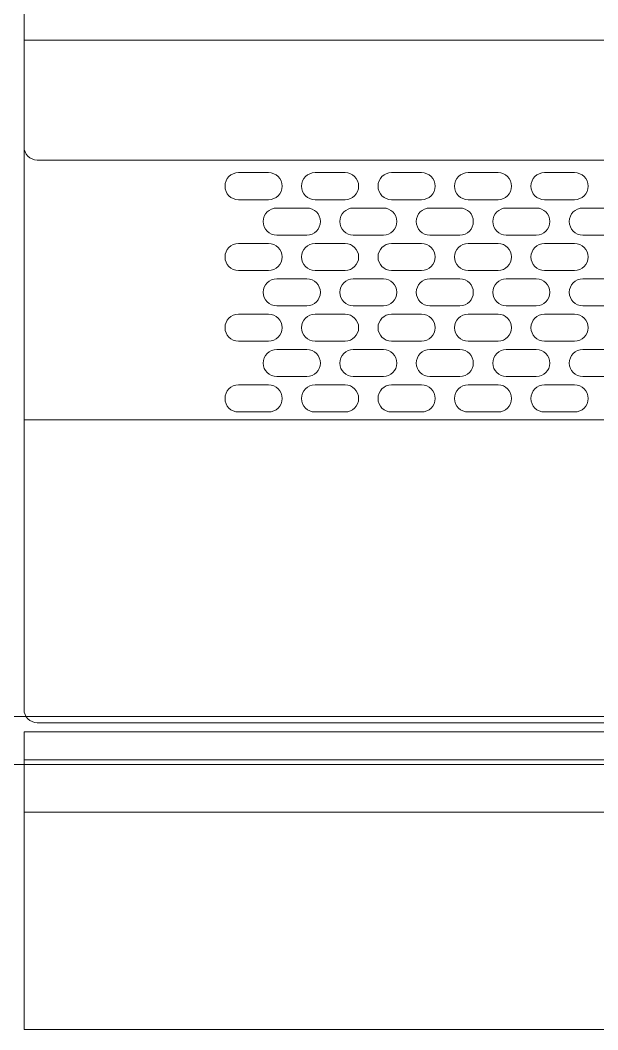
# Model space of a CAD drawing. Header units: millimetres. Extents: x -4490 to 177070, y -6118 to 72944.
# Drawn here: x 101960 to 102432, y 26727 to 27551 of the extents above; entities that cross this region are included whole.
import ezdxf

# ---------------------------------------------------------------- set-up
doc = ezdxf.new("R2010")
doc.units = ezdxf.units.MM
doc.layers.add('хендай', color=7, linetype='Continuous')

# ---------------------------------------------------------------- blocks, each defined once
blk = doc.blocks.new('A$C6A13667E')
at = {"lineweight": 9}
for points, knots in [([(2540.99, 2194.82), (2540.99, 2194.82), (2540.99, 1423.35), (2540.99, 1423.35), (2540.99, 1423.35), (2540.99, 1418), (2536.7, 1413.67), (2531.35, 1413.67), (2531.35, 1413.67), (2531.35, 1413.67), (1441.44, 1413.67), (1441.44, 1413.67), (1441.44, 1413.67), (1436.09, 1413.67), (1431.8, 1418), (1431.8, 1423.35), (1431.8, 1423.35), (1431.8, 1423.35), (1431.8, 2194.82), (1431.8, 2194.82), (1431.8, 2194.82), (1431.8, 2194.82), (2540.99, 2194.82), (2540.99, 2194.82)], [0, 0, 0, 0, 0.166667, 0.166667, 0.166667, 0.166667, 0.333333, 0.333333, 0.333333, 0.333333, 0.5, 0.5, 0.5, 0.5, 0.666667, 0.666667, 0.666667, 0.666667, 0.833333, 0.833333, 0.833333, 0.833333, 1, 1, 1, 1]), ([(2540.99, 1910.86), (2540.99, 1910.86), (2540.99, 1833.14), (2540.99, 1833.14), (2540.99, 1833.14), (2540.99, 1827.84), (2536.7, 1823.49), (2531.35, 1823.49), (2531.35, 1823.49), (2531.35, 1823.49), (1441.44, 1823.49), (1441.44, 1823.49), (1441.44, 1823.49), (1436.09, 1823.49), (1431.8, 1827.84), (1431.8, 1833.14), (1431.8, 1833.14), (1431.8, 1833.14), (1431.8, 1910.86), (1431.8, 1910.86), (1431.8, 1910.86), (1431.8, 1910.86), (2540.99, 1910.86), (2540.99, 1910.86)], [0, 0, 0, 0, 0.166667, 0.166667, 0.166667, 0.166667, 0.333333, 0.333333, 0.333333, 0.333333, 0.5, 0.5, 0.5, 0.5, 0.666667, 0.666667, 0.666667, 0.666667, 0.833333, 0.833333, 0.833333, 0.833333, 1, 1, 1, 1]), ([(2130.16, 1804.42), (2130.16, 1809.87), (2134.55, 1814.28), (2140, 1814.28), (2140, 1814.28), (2140, 1814.28), (2161.9, 1814.28), (2161.9, 1814.28), (2161.9, 1814.28), (2167.29, 1814.28), (2171.75, 1809.87), (2171.75, 1804.42), (2171.75, 1804.42), (2171.75, 1798.97), (2167.29, 1794.58), (2161.9, 1794.58), (2161.9, 1794.58), (2161.9, 1794.58), (2140, 1794.58), (2140, 1794.58), (2140, 1794.58), (2134.55, 1794.58), (2130.16, 1798.97), (2130.16, 1804.42)], [0, 0, 0, 0, 0.166667, 0.166667, 0.166667, 0.166667, 0.333333, 0.333333, 0.333333, 0.333333, 0.5, 0.5, 0.5, 0.5, 0.666667, 0.666667, 0.666667, 0.666667, 0.833333, 0.833333, 0.833333, 0.833333, 1, 1, 1, 1]), ([(2185.89, 1804.42), (2185.89, 1809.87), (2190.29, 1814.28), (2195.68, 1814.28), (2195.68, 1814.28), (2195.68, 1814.28), (2217.58, 1814.28), (2217.58, 1814.28), (2217.58, 1814.28), (2223.02, 1814.28), (2227.42, 1809.87), (2227.42, 1804.42), (2227.42, 1804.42), (2227.42, 1798.97), (2223.02, 1794.58), (2217.58, 1794.58), (2217.58, 1794.58), (2217.58, 1794.58), (2195.68, 1794.58), (2195.68, 1794.58), (2195.68, 1794.58), (2190.29, 1794.58), (2185.89, 1798.97), (2185.89, 1804.42)], [0, 0, 0, 0, 0.166667, 0.166667, 0.166667, 0.166667, 0.333333, 0.333333, 0.333333, 0.333333, 0.5, 0.5, 0.5, 0.5, 0.666667, 0.666667, 0.666667, 0.666667, 0.833333, 0.833333, 0.833333, 0.833333, 1, 1, 1, 1]), ([(2241.57, 1804.42), (2241.57, 1809.87), (2246.02, 1814.28), (2251.41, 1814.28), (2251.41, 1814.28), (2251.41, 1814.28), (2273.29, 1814.28), (2273.29, 1814.28), (2273.29, 1814.28), (2278.74, 1814.28), (2283.15, 1809.87), (2283.15, 1804.42), (2283.15, 1804.42), (2283.15, 1798.97), (2278.74, 1794.58), (2273.29, 1794.58), (2273.29, 1794.58), (2273.29, 1794.58), (2251.41, 1794.58), (2251.41, 1794.58), (2251.41, 1794.58), (2246.02, 1794.58), (2241.57, 1798.97), (2241.57, 1804.42)], [0, 0, 0, 0, 0.166667, 0.166667, 0.166667, 0.166667, 0.333333, 0.333333, 0.333333, 0.333333, 0.5, 0.5, 0.5, 0.5, 0.666667, 0.666667, 0.666667, 0.666667, 0.833333, 0.833333, 0.833333, 0.833333, 1, 1, 1, 1]), ([(2297.29, 1804.42), (2297.29, 1809.87), (2301.7, 1814.28), (2307.13, 1814.28), (2307.13, 1814.28), (2307.13, 1814.28), (2329.03, 1814.28), (2329.03, 1814.28), (2329.03, 1814.28), (2334.48, 1814.28), (2338.87, 1809.87), (2338.87, 1804.42), (2338.87, 1804.42), (2338.87, 1798.97), (2334.48, 1794.58), (2329.03, 1794.58), (2329.03, 1794.58), (2329.03, 1794.58), (2307.13, 1794.58), (2307.13, 1794.58), (2307.13, 1794.58), (2301.7, 1794.58), (2297.29, 1798.97), (2297.29, 1804.42)], [0, 0, 0, 0, 0.166667, 0.166667, 0.166667, 0.166667, 0.333333, 0.333333, 0.333333, 0.333333, 0.5, 0.5, 0.5, 0.5, 0.666667, 0.666667, 0.666667, 0.666667, 0.833333, 0.833333, 0.833333, 0.833333, 1, 1, 1, 1]), ([(2353.02, 1804.42), (2353.02, 1809.87), (2357.41, 1814.28), (2362.86, 1814.28), (2362.86, 1814.28), (2366.47, 1814.28), (2381.14, 1814.28), (2384.76, 1814.28), (2384.76, 1814.28), (2390.19, 1814.28), (2394.6, 1809.87), (2394.6, 1804.42), (2394.6, 1804.42), (2394.6, 1798.97), (2390.19, 1794.58), (2384.76, 1794.58), (2384.76, 1794.58), (2381.14, 1794.58), (2366.47, 1794.58), (2362.86, 1794.58), (2362.86, 1794.58), (2357.41, 1794.58), (2353.02, 1798.97), (2353.02, 1804.42)], [0, 0, 0, 0, 0.166667, 0.166667, 0.166667, 0.166667, 0.333333, 0.333333, 0.333333, 0.333333, 0.5, 0.5, 0.5, 0.5, 0.666667, 0.666667, 0.666667, 0.666667, 0.833333, 0.833333, 0.833333, 0.833333, 1, 1, 1, 1]), ([(2102.29, 1778.67), (2102.29, 1784.11), (2106.7, 1788.51), (2112.14, 1788.51), (2112.14, 1788.51), (2112.14, 1788.51), (2134.04, 1788.51), (2134.04, 1788.51), (2134.04, 1788.51), (2139.42, 1788.51), (2143.88, 1784.11), (2143.88, 1778.67), (2143.88, 1778.67), (2143.88, 1773.22), (2139.42, 1768.81), (2134.04, 1768.81), (2134.04, 1768.81), (2134.04, 1768.81), (2112.14, 1768.81), (2112.14, 1768.81), (2112.14, 1768.81), (2106.7, 1768.81), (2102.29, 1773.22), (2102.29, 1778.67)], [0, 0, 0, 0, 0.166667, 0.166667, 0.166667, 0.166667, 0.333333, 0.333333, 0.333333, 0.333333, 0.5, 0.5, 0.5, 0.5, 0.666667, 0.666667, 0.666667, 0.666667, 0.833333, 0.833333, 0.833333, 0.833333, 1, 1, 1, 1]), ([(2158.03, 1778.67), (2158.03, 1784.11), (2162.42, 1788.51), (2167.87, 1788.51), (2167.87, 1788.51), (2167.87, 1788.51), (2189.77, 1788.51), (2189.77, 1788.51), (2189.77, 1788.51), (2195.16, 1788.51), (2199.55, 1784.11), (2199.55, 1778.67), (2199.55, 1778.67), (2199.55, 1773.22), (2195.16, 1768.81), (2189.77, 1768.81), (2189.77, 1768.81), (2189.77, 1768.81), (2167.87, 1768.81), (2167.87, 1768.81), (2167.87, 1768.81), (2162.42, 1768.81), (2158.03, 1773.22), (2158.03, 1778.67)], [0, 0, 0, 0, 0.166667, 0.166667, 0.166667, 0.166667, 0.333333, 0.333333, 0.333333, 0.333333, 0.5, 0.5, 0.5, 0.5, 0.666667, 0.666667, 0.666667, 0.666667, 0.833333, 0.833333, 0.833333, 0.833333, 1, 1, 1, 1]), ([(2213.75, 1778.67), (2213.75, 1784.11), (2218.15, 1788.51), (2223.54, 1788.51), (2223.54, 1788.51), (2223.54, 1788.51), (2245.44, 1788.51), (2245.44, 1788.51), (2245.44, 1788.51), (2250.89, 1788.51), (2255.29, 1784.11), (2255.29, 1778.67), (2255.29, 1778.67), (2255.29, 1773.22), (2250.89, 1768.81), (2245.44, 1768.81), (2245.44, 1768.81), (2245.44, 1768.81), (2223.54, 1768.81), (2223.54, 1768.81), (2223.54, 1768.81), (2218.15, 1768.81), (2213.75, 1773.22), (2213.75, 1778.67)], [0, 0, 0, 0, 0.166667, 0.166667, 0.166667, 0.166667, 0.333333, 0.333333, 0.333333, 0.333333, 0.5, 0.5, 0.5, 0.5, 0.666667, 0.666667, 0.666667, 0.666667, 0.833333, 0.833333, 0.833333, 0.833333, 1, 1, 1, 1]), ([(2269.42, 1778.67), (2269.42, 1784.11), (2273.87, 1788.51), (2279.28, 1788.51), (2279.28, 1788.51), (2279.28, 1788.51), (2301.16, 1788.51), (2301.16, 1788.51), (2301.16, 1788.51), (2306.61, 1788.51), (2311, 1784.11), (2311, 1778.67), (2311, 1778.67), (2311, 1773.22), (2306.61, 1768.81), (2301.16, 1768.81), (2301.16, 1768.81), (2301.16, 1768.81), (2279.28, 1768.81), (2279.28, 1768.81), (2279.28, 1768.81), (2273.87, 1768.81), (2269.42, 1773.22), (2269.42, 1778.67)], [0, 0, 0, 0, 0.166667, 0.166667, 0.166667, 0.166667, 0.333333, 0.333333, 0.333333, 0.333333, 0.5, 0.5, 0.5, 0.5, 0.666667, 0.666667, 0.666667, 0.666667, 0.833333, 0.833333, 0.833333, 0.833333, 1, 1, 1, 1]), ([(2325.15, 1778.67), (2325.15, 1784.11), (2329.55, 1788.51), (2335, 1788.51), (2335, 1788.51), (2335, 1788.51), (2356.89, 1788.51), (2356.89, 1788.51), (2356.89, 1788.51), (2362.34, 1788.51), (2366.74, 1784.11), (2366.74, 1778.67), (2366.74, 1778.67), (2366.74, 1773.22), (2362.34, 1768.81), (2356.89, 1768.81), (2356.89, 1768.81), (2356.89, 1768.81), (2335, 1768.81), (2335, 1768.81), (2335, 1768.81), (2329.55, 1768.81), (2325.15, 1773.22), (2325.15, 1778.67)], [0, 0, 0, 0, 0.166667, 0.166667, 0.166667, 0.166667, 0.333333, 0.333333, 0.333333, 0.333333, 0.5, 0.5, 0.5, 0.5, 0.666667, 0.666667, 0.666667, 0.666667, 0.833333, 0.833333, 0.833333, 0.833333, 1, 1, 1, 1]), ([(2130.16, 1752.89), (2130.16, 1758.34), (2134.55, 1762.73), (2140, 1762.73), (2140, 1762.73), (2140, 1762.73), (2161.9, 1762.73), (2161.9, 1762.73), (2161.9, 1762.73), (2167.29, 1762.73), (2171.75, 1758.34), (2171.75, 1752.89), (2171.75, 1752.89), (2171.75, 1747.44), (2167.29, 1743.05), (2161.9, 1743.05), (2161.9, 1743.05), (2161.9, 1743.05), (2140, 1743.05), (2140, 1743.05), (2140, 1743.05), (2134.55, 1743.05), (2130.16, 1747.44), (2130.16, 1752.89)], [0, 0, 0, 0, 0.166667, 0.166667, 0.166667, 0.166667, 0.333333, 0.333333, 0.333333, 0.333333, 0.5, 0.5, 0.5, 0.5, 0.666667, 0.666667, 0.666667, 0.666667, 0.833333, 0.833333, 0.833333, 0.833333, 1, 1, 1, 1]), ([(2185.89, 1752.89), (2185.89, 1758.34), (2190.29, 1762.73), (2195.68, 1762.73), (2195.68, 1762.73), (2195.68, 1762.73), (2217.58, 1762.73), (2217.58, 1762.73), (2217.58, 1762.73), (2223.02, 1762.73), (2227.42, 1758.34), (2227.42, 1752.89), (2227.42, 1752.89), (2227.42, 1747.44), (2223.02, 1743.05), (2217.58, 1743.05), (2217.58, 1743.05), (2217.58, 1743.05), (2195.68, 1743.05), (2195.68, 1743.05), (2195.68, 1743.05), (2190.29, 1743.05), (2185.89, 1747.44), (2185.89, 1752.89)], [0, 0, 0, 0, 0.166667, 0.166667, 0.166667, 0.166667, 0.333333, 0.333333, 0.333333, 0.333333, 0.5, 0.5, 0.5, 0.5, 0.666667, 0.666667, 0.666667, 0.666667, 0.833333, 0.833333, 0.833333, 0.833333, 1, 1, 1, 1]), ([(2241.57, 1752.89), (2241.57, 1758.34), (2246.02, 1762.73), (2251.41, 1762.73), (2251.41, 1762.73), (2251.41, 1762.73), (2273.29, 1762.73), (2273.29, 1762.73), (2273.29, 1762.73), (2278.74, 1762.73), (2283.15, 1758.34), (2283.15, 1752.89), (2283.15, 1752.89), (2283.15, 1747.44), (2278.74, 1743.05), (2273.29, 1743.05), (2273.29, 1743.05), (2273.29, 1743.05), (2251.41, 1743.05), (2251.41, 1743.05), (2251.41, 1743.05), (2246.02, 1743.05), (2241.57, 1747.44), (2241.57, 1752.89)], [0, 0, 0, 0, 0.166667, 0.166667, 0.166667, 0.166667, 0.333333, 0.333333, 0.333333, 0.333333, 0.5, 0.5, 0.5, 0.5, 0.666667, 0.666667, 0.666667, 0.666667, 0.833333, 0.833333, 0.833333, 0.833333, 1, 1, 1, 1]), ([(2297.29, 1752.89), (2297.29, 1758.34), (2301.7, 1762.73), (2307.13, 1762.73), (2307.13, 1762.73), (2307.13, 1762.73), (2329.03, 1762.73), (2329.03, 1762.73), (2329.03, 1762.73), (2334.48, 1762.73), (2338.87, 1758.34), (2338.87, 1752.89), (2338.87, 1752.89), (2338.87, 1747.44), (2334.48, 1743.05), (2329.03, 1743.05), (2329.03, 1743.05), (2329.03, 1743.05), (2307.13, 1743.05), (2307.13, 1743.05), (2307.13, 1743.05), (2301.7, 1743.05), (2297.29, 1747.44), (2297.29, 1752.89)], [0, 0, 0, 0, 0.166667, 0.166667, 0.166667, 0.166667, 0.333333, 0.333333, 0.333333, 0.333333, 0.5, 0.5, 0.5, 0.5, 0.666667, 0.666667, 0.666667, 0.666667, 0.833333, 0.833333, 0.833333, 0.833333, 1, 1, 1, 1]), ([(2353.02, 1752.89), (2353.02, 1758.34), (2357.41, 1762.73), (2362.86, 1762.73), (2362.86, 1762.73), (2362.86, 1762.73), (2384.76, 1762.73), (2384.76, 1762.73), (2384.76, 1762.73), (2390.19, 1762.73), (2394.6, 1758.34), (2394.6, 1752.89), (2394.6, 1752.89), (2394.6, 1747.44), (2390.19, 1743.05), (2384.76, 1743.05), (2384.76, 1743.05), (2384.76, 1743.05), (2362.86, 1743.05), (2362.86, 1743.05), (2362.86, 1743.05), (2357.41, 1743.05), (2353.02, 1747.44), (2353.02, 1752.89)], [0, 0, 0, 0, 0.166667, 0.166667, 0.166667, 0.166667, 0.333333, 0.333333, 0.333333, 0.333333, 0.5, 0.5, 0.5, 0.5, 0.666667, 0.666667, 0.666667, 0.666667, 0.833333, 0.833333, 0.833333, 0.833333, 1, 1, 1, 1]), ([(2102.29, 1727.12), (2102.29, 1732.57), (2106.7, 1736.98), (2112.14, 1736.98), (2112.14, 1736.98), (2112.14, 1736.98), (2134.04, 1736.98), (2134.04, 1736.98), (2134.04, 1736.98), (2139.42, 1736.98), (2143.88, 1732.57), (2143.88, 1727.12), (2143.88, 1727.12), (2143.88, 1721.67), (2139.42, 1717.28), (2134.04, 1717.28), (2134.04, 1717.28), (2134.04, 1717.28), (2112.14, 1717.28), (2112.14, 1717.28), (2112.14, 1717.28), (2106.7, 1717.28), (2102.29, 1721.67), (2102.29, 1727.12)], [0, 0, 0, 0, 0.166667, 0.166667, 0.166667, 0.166667, 0.333333, 0.333333, 0.333333, 0.333333, 0.5, 0.5, 0.5, 0.5, 0.666667, 0.666667, 0.666667, 0.666667, 0.833333, 0.833333, 0.833333, 0.833333, 1, 1, 1, 1]), ([(2158.03, 1727.12), (2158.03, 1732.57), (2162.42, 1736.98), (2167.87, 1736.98), (2167.87, 1736.98), (2167.87, 1736.98), (2189.77, 1736.98), (2189.77, 1736.98), (2189.77, 1736.98), (2195.16, 1736.98), (2199.55, 1732.57), (2199.55, 1727.12), (2199.55, 1727.12), (2199.55, 1721.67), (2195.16, 1717.28), (2189.77, 1717.28), (2189.77, 1717.28), (2189.77, 1717.28), (2167.87, 1717.28), (2167.87, 1717.28), (2167.87, 1717.28), (2162.42, 1717.28), (2158.03, 1721.67), (2158.03, 1727.12)], [0, 0, 0, 0, 0.166667, 0.166667, 0.166667, 0.166667, 0.333333, 0.333333, 0.333333, 0.333333, 0.5, 0.5, 0.5, 0.5, 0.666667, 0.666667, 0.666667, 0.666667, 0.833333, 0.833333, 0.833333, 0.833333, 1, 1, 1, 1]), ([(2213.75, 1727.12), (2213.75, 1732.57), (2218.15, 1736.98), (2223.54, 1736.98), (2223.54, 1736.98), (2223.54, 1736.98), (2245.44, 1736.98), (2245.44, 1736.98), (2245.44, 1736.98), (2250.89, 1736.98), (2255.29, 1732.57), (2255.29, 1727.12), (2255.29, 1727.12), (2255.29, 1721.67), (2250.89, 1717.28), (2245.44, 1717.28), (2245.44, 1717.28), (2245.44, 1717.28), (2223.54, 1717.28), (2223.54, 1717.28), (2223.54, 1717.28), (2218.15, 1717.28), (2213.75, 1721.67), (2213.75, 1727.12)], [0, 0, 0, 0, 0.166667, 0.166667, 0.166667, 0.166667, 0.333333, 0.333333, 0.333333, 0.333333, 0.5, 0.5, 0.5, 0.5, 0.666667, 0.666667, 0.666667, 0.666667, 0.833333, 0.833333, 0.833333, 0.833333, 1, 1, 1, 1]), ([(2269.42, 1727.12), (2269.42, 1732.57), (2273.87, 1736.98), (2279.28, 1736.98), (2279.28, 1736.98), (2279.28, 1736.98), (2301.16, 1736.98), (2301.16, 1736.98), (2301.16, 1736.98), (2306.61, 1736.98), (2311, 1732.57), (2311, 1727.12), (2311, 1727.12), (2311, 1721.67), (2306.61, 1717.28), (2301.16, 1717.28), (2301.16, 1717.28), (2301.16, 1717.28), (2279.28, 1717.28), (2279.28, 1717.28), (2279.28, 1717.28), (2273.87, 1717.28), (2269.42, 1721.67), (2269.42, 1727.12)], [0, 0, 0, 0, 0.166667, 0.166667, 0.166667, 0.166667, 0.333333, 0.333333, 0.333333, 0.333333, 0.5, 0.5, 0.5, 0.5, 0.666667, 0.666667, 0.666667, 0.666667, 0.833333, 0.833333, 0.833333, 0.833333, 1, 1, 1, 1]), ([(2325.15, 1727.12), (2325.15, 1732.57), (2329.55, 1736.98), (2335, 1736.98), (2335, 1736.98), (2335, 1736.98), (2356.89, 1736.98), (2356.89, 1736.98), (2356.89, 1736.98), (2362.34, 1736.98), (2366.74, 1732.57), (2366.74, 1727.12), (2366.74, 1727.12), (2366.74, 1721.67), (2362.34, 1717.28), (2356.89, 1717.28), (2356.89, 1717.28), (2356.89, 1717.28), (2335, 1717.28), (2335, 1717.28), (2335, 1717.28), (2329.55, 1717.28), (2325.15, 1721.67), (2325.15, 1727.12)], [0, 0, 0, 0, 0.166667, 0.166667, 0.166667, 0.166667, 0.333333, 0.333333, 0.333333, 0.333333, 0.5, 0.5, 0.5, 0.5, 0.666667, 0.666667, 0.666667, 0.666667, 0.833333, 0.833333, 0.833333, 0.833333, 1, 1, 1, 1]), ([(2130.16, 1701.36), (2130.16, 1706.81), (2134.55, 1711.2), (2140, 1711.2), (2140, 1711.2), (2140, 1711.2), (2161.9, 1711.2), (2161.9, 1711.2), (2161.9, 1711.2), (2167.29, 1711.2), (2171.75, 1706.81), (2171.75, 1701.36), (2171.75, 1701.36), (2171.75, 1695.91), (2167.29, 1691.5), (2161.9, 1691.5), (2161.9, 1691.5), (2161.9, 1691.5), (2140, 1691.5), (2140, 1691.5), (2140, 1691.5), (2134.55, 1691.5), (2130.16, 1695.91), (2130.16, 1701.36)], [0, 0, 0, 0, 0.166667, 0.166667, 0.166667, 0.166667, 0.333333, 0.333333, 0.333333, 0.333333, 0.5, 0.5, 0.5, 0.5, 0.666667, 0.666667, 0.666667, 0.666667, 0.833333, 0.833333, 0.833333, 0.833333, 1, 1, 1, 1]), ([(2185.89, 1701.36), (2185.89, 1706.81), (2190.29, 1711.2), (2195.68, 1711.2), (2195.68, 1711.2), (2195.68, 1711.2), (2217.58, 1711.2), (2217.58, 1711.2), (2217.58, 1711.2), (2223.02, 1711.2), (2227.42, 1706.81), (2227.42, 1701.36), (2227.42, 1701.36), (2227.42, 1695.91), (2223.02, 1691.5), (2217.58, 1691.5), (2217.58, 1691.5), (2217.58, 1691.5), (2195.68, 1691.5), (2195.68, 1691.5), (2195.68, 1691.5), (2190.29, 1691.5), (2185.89, 1695.91), (2185.89, 1701.36)], [0, 0, 0, 0, 0.166667, 0.166667, 0.166667, 0.166667, 0.333333, 0.333333, 0.333333, 0.333333, 0.5, 0.5, 0.5, 0.5, 0.666667, 0.666667, 0.666667, 0.666667, 0.833333, 0.833333, 0.833333, 0.833333, 1, 1, 1, 1]), ([(2241.57, 1701.36), (2241.57, 1706.81), (2246.02, 1711.2), (2251.41, 1711.2), (2251.41, 1711.2), (2251.41, 1711.2), (2273.29, 1711.2), (2273.29, 1711.2), (2273.29, 1711.2), (2278.74, 1711.2), (2283.15, 1706.81), (2283.15, 1701.36), (2283.15, 1701.36), (2283.15, 1695.91), (2278.74, 1691.5), (2273.29, 1691.5), (2273.29, 1691.5), (2273.29, 1691.5), (2251.41, 1691.5), (2251.41, 1691.5), (2251.41, 1691.5), (2246.02, 1691.5), (2241.57, 1695.91), (2241.57, 1701.36)], [0, 0, 0, 0, 0.166667, 0.166667, 0.166667, 0.166667, 0.333333, 0.333333, 0.333333, 0.333333, 0.5, 0.5, 0.5, 0.5, 0.666667, 0.666667, 0.666667, 0.666667, 0.833333, 0.833333, 0.833333, 0.833333, 1, 1, 1, 1]), ([(2297.29, 1701.36), (2297.29, 1706.81), (2301.7, 1711.2), (2307.13, 1711.2), (2307.13, 1711.2), (2307.13, 1711.2), (2329.03, 1711.2), (2329.03, 1711.2), (2329.03, 1711.2), (2334.48, 1711.2), (2338.87, 1706.81), (2338.87, 1701.36), (2338.87, 1701.36), (2338.87, 1695.91), (2334.48, 1691.5), (2329.03, 1691.5), (2329.03, 1691.5), (2329.03, 1691.5), (2307.13, 1691.5), (2307.13, 1691.5), (2307.13, 1691.5), (2301.7, 1691.5), (2297.29, 1695.91), (2297.29, 1701.36)], [0, 0, 0, 0, 0.166667, 0.166667, 0.166667, 0.166667, 0.333333, 0.333333, 0.333333, 0.333333, 0.5, 0.5, 0.5, 0.5, 0.666667, 0.666667, 0.666667, 0.666667, 0.833333, 0.833333, 0.833333, 0.833333, 1, 1, 1, 1]), ([(2353.02, 1701.36), (2353.02, 1706.81), (2357.41, 1711.2), (2362.86, 1711.2), (2362.86, 1711.2), (2362.86, 1711.2), (2384.76, 1711.2), (2384.76, 1711.2), (2384.76, 1711.2), (2390.19, 1711.2), (2394.6, 1706.81), (2394.6, 1701.36), (2394.6, 1701.36), (2394.6, 1695.91), (2390.19, 1691.5), (2384.76, 1691.5), (2384.76, 1691.5), (2384.76, 1691.5), (2362.86, 1691.5), (2362.86, 1691.5), (2362.86, 1691.5), (2357.41, 1691.5), (2353.02, 1695.91), (2353.02, 1701.36)], [0, 0, 0, 0, 0.166667, 0.166667, 0.166667, 0.166667, 0.333333, 0.333333, 0.333333, 0.333333, 0.5, 0.5, 0.5, 0.5, 0.666667, 0.666667, 0.666667, 0.666667, 0.833333, 0.833333, 0.833333, 0.833333, 1, 1, 1, 1]), ([(2102.29, 1675.59), (2102.29, 1681.04), (2106.7, 1685.43), (2112.14, 1685.43), (2112.14, 1685.43), (2112.14, 1685.43), (2134.04, 1685.43), (2134.04, 1685.43), (2134.04, 1685.43), (2139.42, 1685.43), (2143.88, 1681.04), (2143.88, 1675.59), (2143.88, 1675.59), (2143.88, 1670.14), (2139.42, 1665.74), (2134.04, 1665.74), (2134.04, 1665.74), (2134.04, 1665.74), (2112.14, 1665.74), (2112.14, 1665.74), (2112.14, 1665.74), (2106.7, 1665.74), (2102.29, 1670.14), (2102.29, 1675.59)], [0, 0, 0, 0, 0.166667, 0.166667, 0.166667, 0.166667, 0.333333, 0.333333, 0.333333, 0.333333, 0.5, 0.5, 0.5, 0.5, 0.666667, 0.666667, 0.666667, 0.666667, 0.833333, 0.833333, 0.833333, 0.833333, 1, 1, 1, 1]), ([(2158.03, 1675.59), (2158.03, 1681.04), (2162.42, 1685.43), (2167.87, 1685.43), (2167.87, 1685.43), (2167.87, 1685.43), (2189.77, 1685.43), (2189.77, 1685.43), (2189.77, 1685.43), (2195.16, 1685.43), (2199.55, 1681.04), (2199.55, 1675.59), (2199.55, 1675.59), (2199.55, 1670.14), (2195.16, 1665.74), (2189.77, 1665.74), (2189.77, 1665.74), (2189.77, 1665.74), (2167.87, 1665.74), (2167.87, 1665.74), (2167.87, 1665.74), (2162.42, 1665.74), (2158.03, 1670.14), (2158.03, 1675.59)], [0, 0, 0, 0, 0.166667, 0.166667, 0.166667, 0.166667, 0.333333, 0.333333, 0.333333, 0.333333, 0.5, 0.5, 0.5, 0.5, 0.666667, 0.666667, 0.666667, 0.666667, 0.833333, 0.833333, 0.833333, 0.833333, 1, 1, 1, 1]), ([(2213.75, 1675.59), (2213.75, 1681.04), (2218.15, 1685.43), (2223.54, 1685.43), (2223.54, 1685.43), (2223.54, 1685.43), (2245.44, 1685.43), (2245.44, 1685.43), (2245.44, 1685.43), (2250.89, 1685.43), (2255.29, 1681.04), (2255.29, 1675.59), (2255.29, 1675.59), (2255.29, 1670.14), (2250.89, 1665.74), (2245.44, 1665.74), (2245.44, 1665.74), (2245.44, 1665.74), (2223.54, 1665.74), (2223.54, 1665.74), (2223.54, 1665.74), (2218.15, 1665.74), (2213.75, 1670.14), (2213.75, 1675.59)], [0, 0, 0, 0, 0.166667, 0.166667, 0.166667, 0.166667, 0.333333, 0.333333, 0.333333, 0.333333, 0.5, 0.5, 0.5, 0.5, 0.666667, 0.666667, 0.666667, 0.666667, 0.833333, 0.833333, 0.833333, 0.833333, 1, 1, 1, 1]), ([(2269.42, 1675.59), (2269.42, 1681.04), (2273.87, 1685.43), (2279.28, 1685.43), (2279.28, 1685.43), (2279.28, 1685.43), (2301.16, 1685.43), (2301.16, 1685.43), (2301.16, 1685.43), (2306.61, 1685.43), (2311, 1681.04), (2311, 1675.59), (2311, 1675.59), (2311, 1670.14), (2306.61, 1665.74), (2301.16, 1665.74), (2301.16, 1665.74), (2301.16, 1665.74), (2279.28, 1665.74), (2279.28, 1665.74), (2279.28, 1665.74), (2273.87, 1665.74), (2269.42, 1670.14), (2269.42, 1675.59)], [0, 0, 0, 0, 0.166667, 0.166667, 0.166667, 0.166667, 0.333333, 0.333333, 0.333333, 0.333333, 0.5, 0.5, 0.5, 0.5, 0.666667, 0.666667, 0.666667, 0.666667, 0.833333, 0.833333, 0.833333, 0.833333, 1, 1, 1, 1]), ([(2325.15, 1675.59), (2325.15, 1681.04), (2329.55, 1685.43), (2335, 1685.43), (2335, 1685.43), (2335, 1685.43), (2356.89, 1685.43), (2356.89, 1685.43), (2356.89, 1685.43), (2362.34, 1685.43), (2366.74, 1681.04), (2366.74, 1675.59), (2366.74, 1675.59), (2366.74, 1670.14), (2362.34, 1665.74), (2356.89, 1665.74), (2356.89, 1665.74), (2356.89, 1665.74), (2335, 1665.74), (2335, 1665.74), (2335, 1665.74), (2329.55, 1665.74), (2325.15, 1670.14), (2325.15, 1675.59)], [0, 0, 0, 0, 0.166667, 0.166667, 0.166667, 0.166667, 0.333333, 0.333333, 0.333333, 0.333333, 0.5, 0.5, 0.5, 0.5, 0.666667, 0.666667, 0.666667, 0.666667, 0.833333, 0.833333, 0.833333, 0.833333, 1, 1, 1, 1]), ([(2130.16, 1649.81), (2130.16, 1655.26), (2134.55, 1659.67), (2140, 1659.67), (2140, 1659.67), (2140, 1659.67), (2161.9, 1659.67), (2161.9, 1659.67), (2161.9, 1659.67), (2167.29, 1659.67), (2171.75, 1655.26), (2171.75, 1649.81), (2171.75, 1649.81), (2171.75, 1644.36), (2167.29, 1639.97), (2161.9, 1639.97), (2161.9, 1639.97), (2161.9, 1639.97), (2140, 1639.97), (2140, 1639.97), (2140, 1639.97), (2134.55, 1639.97), (2130.16, 1644.36), (2130.16, 1649.81)], [0, 0, 0, 0, 0.166667, 0.166667, 0.166667, 0.166667, 0.333333, 0.333333, 0.333333, 0.333333, 0.5, 0.5, 0.5, 0.5, 0.666667, 0.666667, 0.666667, 0.666667, 0.833333, 0.833333, 0.833333, 0.833333, 1, 1, 1, 1]), ([(2185.89, 1649.81), (2185.89, 1655.26), (2190.29, 1659.67), (2195.68, 1659.67), (2195.68, 1659.67), (2195.68, 1659.67), (2217.58, 1659.67), (2217.58, 1659.67), (2217.58, 1659.67), (2223.02, 1659.67), (2227.42, 1655.26), (2227.42, 1649.81), (2227.42, 1649.81), (2227.42, 1644.36), (2223.02, 1639.97), (2217.58, 1639.97), (2217.58, 1639.97), (2217.58, 1639.97), (2195.68, 1639.97), (2195.68, 1639.97), (2195.68, 1639.97), (2190.29, 1639.97), (2185.89, 1644.36), (2185.89, 1649.81)], [0, 0, 0, 0, 0.166667, 0.166667, 0.166667, 0.166667, 0.333333, 0.333333, 0.333333, 0.333333, 0.5, 0.5, 0.5, 0.5, 0.666667, 0.666667, 0.666667, 0.666667, 0.833333, 0.833333, 0.833333, 0.833333, 1, 1, 1, 1]), ([(2241.57, 1649.81), (2241.57, 1655.26), (2246.02, 1659.67), (2251.41, 1659.67), (2251.41, 1659.67), (2251.41, 1659.67), (2273.29, 1659.67), (2273.29, 1659.67), (2273.29, 1659.67), (2278.74, 1659.67), (2283.15, 1655.26), (2283.15, 1649.81), (2283.15, 1649.81), (2283.15, 1644.36), (2278.74, 1639.97), (2273.29, 1639.97), (2273.29, 1639.97), (2273.29, 1639.97), (2251.41, 1639.97), (2251.41, 1639.97), (2251.41, 1639.97), (2246.02, 1639.97), (2241.57, 1644.36), (2241.57, 1649.81)], [0, 0, 0, 0, 0.166667, 0.166667, 0.166667, 0.166667, 0.333333, 0.333333, 0.333333, 0.333333, 0.5, 0.5, 0.5, 0.5, 0.666667, 0.666667, 0.666667, 0.666667, 0.833333, 0.833333, 0.833333, 0.833333, 1, 1, 1, 1]), ([(2297.29, 1649.81), (2297.29, 1655.26), (2301.7, 1659.67), (2307.13, 1659.67), (2307.13, 1659.67), (2307.13, 1659.67), (2329.03, 1659.67), (2329.03, 1659.67), (2329.03, 1659.67), (2334.48, 1659.67), (2338.87, 1655.26), (2338.87, 1649.81), (2338.87, 1649.81), (2338.87, 1644.36), (2334.48, 1639.97), (2329.03, 1639.97), (2329.03, 1639.97), (2329.03, 1639.97), (2307.13, 1639.97), (2307.13, 1639.97), (2307.13, 1639.97), (2301.7, 1639.97), (2297.29, 1644.36), (2297.29, 1649.81)], [0, 0, 0, 0, 0.166667, 0.166667, 0.166667, 0.166667, 0.333333, 0.333333, 0.333333, 0.333333, 0.5, 0.5, 0.5, 0.5, 0.666667, 0.666667, 0.666667, 0.666667, 0.833333, 0.833333, 0.833333, 0.833333, 1, 1, 1, 1]), ([(2353.02, 1649.81), (2353.02, 1655.26), (2357.41, 1659.67), (2362.86, 1659.67), (2362.86, 1659.67), (2366.47, 1659.67), (2381.14, 1659.67), (2384.76, 1659.67), (2384.76, 1659.67), (2390.19, 1659.67), (2394.6, 1655.26), (2394.6, 1649.81), (2394.6, 1649.81), (2394.6, 1644.36), (2390.19, 1639.97), (2384.76, 1639.97), (2384.76, 1639.97), (2381.14, 1639.97), (2366.47, 1639.97), (2362.86, 1639.97), (2362.86, 1639.97), (2357.41, 1639.97), (2353.02, 1644.36), (2353.02, 1649.81)], [0, 0, 0, 0, 0.166667, 0.166667, 0.166667, 0.166667, 0.333333, 0.333333, 0.333333, 0.333333, 0.5, 0.5, 0.5, 0.5, 0.666667, 0.666667, 0.666667, 0.666667, 0.833333, 0.833333, 0.833333, 0.833333, 1, 1, 1, 1]), ([(2540.99, 1634.17), (2540.99, 1634.17), (2540.99, 1423.35), (2540.99, 1423.35), (2540.99, 1423.35), (2540.99, 1418), (2536.7, 1413.67), (2531.35, 1413.67), (2531.35, 1413.67), (2531.35, 1413.67), (1441.44, 1413.67), (1441.44, 1413.67), (1441.44, 1413.67), (1436.09, 1413.67), (1431.8, 1418), (1431.8, 1423.35), (1431.8, 1423.35), (1431.8, 1423.35), (1431.8, 1634.17), (1431.8, 1634.17), (1431.8, 1634.17), (1431.8, 1634.17), (2540.99, 1634.17), (2540.99, 1634.17)], [0, 0, 0, 0, 0.166667, 0.166667, 0.166667, 0.166667, 0.333333, 0.333333, 0.333333, 0.333333, 0.5, 0.5, 0.5, 0.5, 0.666667, 0.666667, 0.666667, 0.666667, 0.833333, 0.833333, 0.833333, 0.833333, 1, 1, 1, 1]), ([(-1373.45, 1418.06), (-1373.45, 1418.06), (3089.15, 1418.06), (3089.15, 1418.06), (3089.15, 1418.06), (3089.15, 1418.06), (3089.15, 1383.23), (3089.15, 1383.23), (3089.15, 1383.23), (3089.15, 1383.23), (-1373.45, 1383.23), (-1373.45, 1383.23), (-1373.45, 1383.23), (-1373.45, 1383.23), (-1373.45, 1418.06), (-1373.45, 1418.06)], [0, 0, 0, 0, 0.25, 0.25, 0.25, 0.25, 0.5, 0.5, 0.5, 0.5, 0.75, 0.75, 0.75, 0.75, 1, 1, 1, 1]), ([(-1374.08, 1406.96), (-1385.33, 1406.96), (-1394.55, 1397.84), (-1394.55, 1386.59), (-1394.55, 1386.59), (-1394.55, 1386.59), (2540.83, 1386.59), (2540.83, 1386.59), (2540.83, 1386.59), (2540.83, 1386.59), (2540.89, 1406.96), (2540.89, 1406.96), (2540.89, 1406.96), (2540.89, 1406.96), (-1362.77, 1406.96), (-1374.08, 1406.96)], [0, 0, 0, 0, 0.25, 0.25, 0.25, 0.25, 0.5, 0.5, 0.5, 0.5, 0.75, 0.75, 0.75, 0.75, 1, 1, 1, 1]), ([(-1394.51, 1348.46), (-1394.51, 1348.46), (2540.83, 1348.46), (2540.83, 1348.46), (2540.83, 1348.46), (2540.83, 1348.46), (2540.83, 1386.53), (2540.83, 1386.53), (2540.83, 1386.53), (2540.83, 1386.53), (-1394.51, 1386.53), (-1394.51, 1386.53), (-1394.51, 1386.53), (-1394.51, 1386.53), (-1394.51, 1348.46), (-1394.51, 1348.46)], [0, 0, 0, 0, 0.25, 0.25, 0.25, 0.25, 0.5, 0.5, 0.5, 0.5, 0.75, 0.75, 0.75, 0.75, 1, 1, 1, 1]), ([(-1104.29, 1189.96), (-1254.09, 1189.96), (-1394.51, 1331.74), (-1394.51, 1348.46), (-1394.51, 1348.46), (-1394.51, 1348.46), (2540.83, 1348.46), (2540.83, 1348.46), (2540.83, 1348.46), (2540.83, 1348.46), (2540.83, 1190.08), (2540.83, 1190.08), (2540.83, 1190.08), (2540.83, 1190.08), (-1016.77, 1189.96), (-1104.29, 1189.96)], [0, 0, 0, 0, 0.25, 0.25, 0.25, 0.25, 0.5, 0.5, 0.5, 0.5, 0.75, 0.75, 0.75, 0.75, 1, 1, 1, 1])]:
    blk.add_open_spline(points, degree=3, knots=knots, dxfattribs=at)

msp = doc.modelspace()

# ---------------------------------------------------------------- block references
at = {"layer": 'хендай', "xscale": -1.12, "yscale": 1.12, "zscale": 1.12}
msp.add_blockref('A$C6A13667E', (104809.483, 25394.641), dxfattribs=at)

doc.saveas('drawing.dxf')
